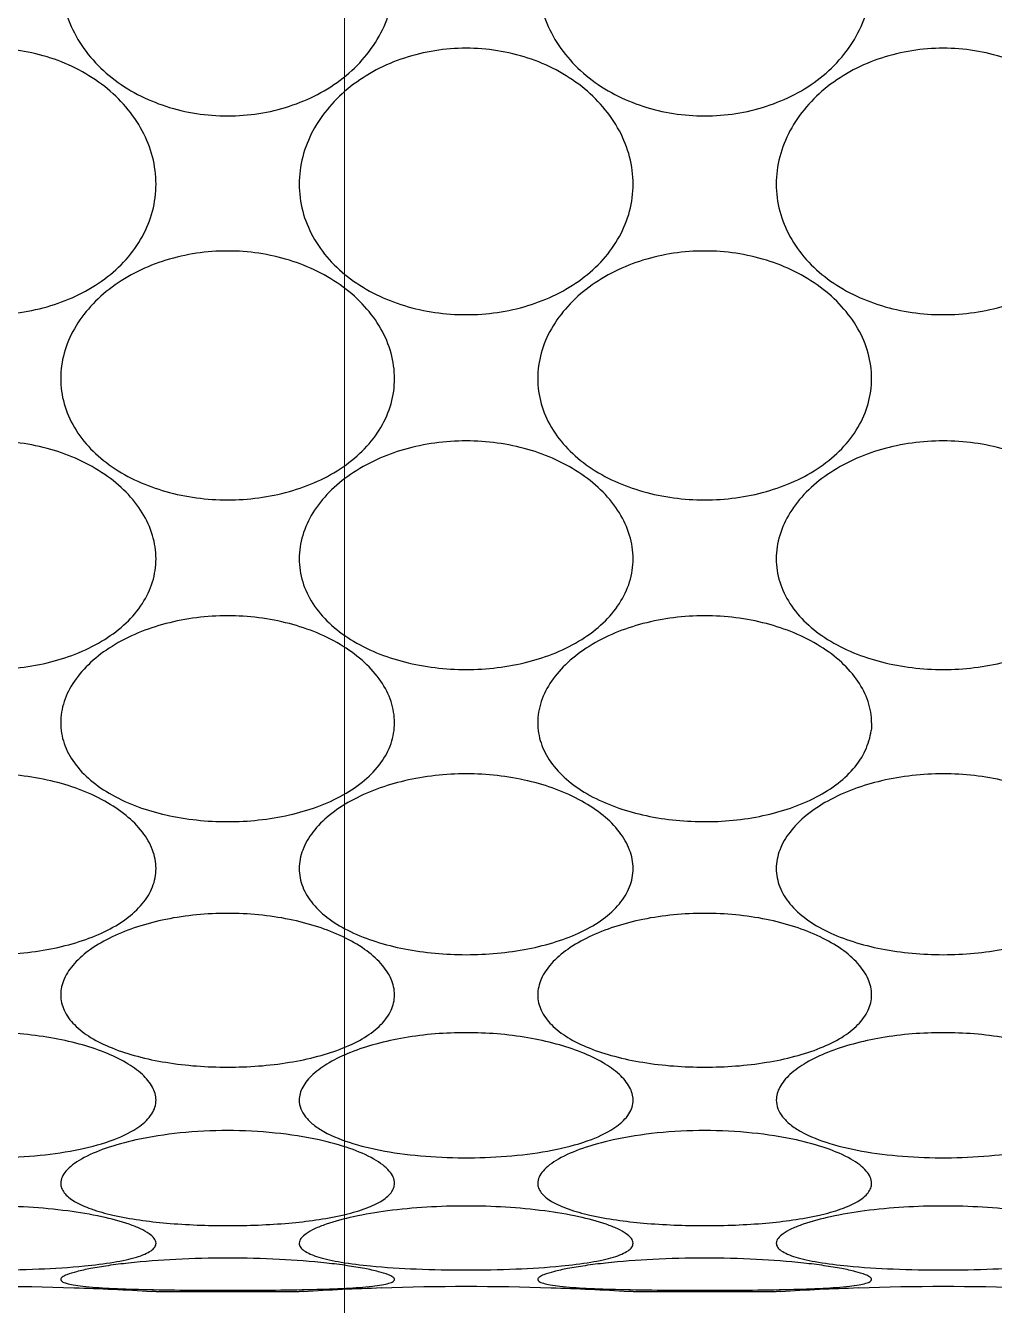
# Model space of a CAD drawing. Header units: inches. Extents: x 50354 to 53215, y -7830 to -6529.
# Drawn here: x 52290.7322 to 52290.9561, y -6789.8768 to -6789.5811 of the extents above; entities that cross this region are included whole.
import ezdxf

# ---------------------------------------------------------------- set-up
doc = ezdxf.new("R2010")
doc.units = ezdxf.units.IN
doc.header["$MEASUREMENT"] = 0
doc.linetypes.add('DASHED', pattern=[0.75, 0.5, -0.25])
for name, color, linetype in [('A-ST-02 HATCH', 7, 'Continuous'), ('BEAM', 6, 'DASHED'), ('XR_ID 1F_FUR$0$A-SANI-FIX', 134, 'Continuous')]:
    doc.layers.add(name, color=color, linetype=linetype)
doc.layers.add('FUNITURE', color=7, linetype='Continuous', lineweight=15, true_color=0x7d7673)

# ---------------------------------------------------------------- blocks, each defined once
blk = doc.blocks.new('XR_ID 1F_FUR$0$XR_1F FURN$0$A$C698E198A')
at = {"linetype": 'Continuous'}
for p, q in [((13, -31.6598), (12.9984, -31.635)), ((13, -31.6598), (13, -32.5002)), ((12.9984, -32.525), (13, -32.5002)), ((13, -34.4598), (12.9984, -34.435)), ((13, -34.4598), (13, -35.3002)), ((12.9984, -35.325), (13, -35.3002))]:
    blk.add_line(p, q, dxfattribs=at)
for centre, radius, start, end in [((28.273, -30.68), 15.3043, 178.13614, 181.8696), ((28.3254, -30.6782), 15.3568, 181.86982, 183.57203), ((28.3138, -33.4812), 15.3452, 176.42731, 178.13655), ((28.273, -33.48), 15.3043, 178.13614, 181.8696), ((28.3254, -33.4782), 15.3568, 181.86982, 183.57203), ((28.3138, -36.2812), 15.3452, 176.42731, 178.13655), ((28.273, -36.28), 15.3043, 178.13614, 181.8696), ((9.6608, -35.4894), 0.3704, 270.01125, 277.14132)]:
    blk.add_arc(centre, radius, start, end, dxfattribs=at)
for points, knots in [([(6.5, -31.6598), (6.4464, -31.6598), (6.3375, -31.6456), (6.1293, -31.5631), (5.9063, -31.3671), (5.7405, -31.0454), (5.6835, -30.68), (5.7405, -30.3146), (5.9063, -29.9929), (6.1293, -29.7969), (6.3375, -29.7144), (6.4464, -29.7002), (6.5, -29.7002)], [0, 0, 0, 0, 0.057826, 0.116908, 0.239465, 0.368128, 0.499999, 0.631869, 0.760534, 0.883092, 0.942174, 1, 1, 1, 1]), ([(6.5, -29.7002), (6.5532, -29.7002), (6.6605, -29.7141), (6.8119, -29.7754), (6.9471, -29.8727), (7.1013, -30.044), (7.232, -30.317), (7.2833, -30.68), (7.232, -31.043), (7.1013, -31.316), (6.9471, -31.4873), (6.8119, -31.5846), (6.6605, -31.6459), (6.5532, -31.6598), (6.5, -31.6598)], [0, 0, 0, 0, 0.05807, 0.116648, 0.176553, 0.238282, 0.366741, 0.499998, 0.633256, 0.761717, 0.823447, 0.883352, 0.94193, 1, 1, 1, 1]), ([(8.6987, -31.6598), (8.6525, -31.6598), (8.5573, -31.6451), (8.4235, -31.583), (8.3022, -31.4857), (8.1604, -31.3133), (8.039, -31.041), (7.9905, -30.68), (8.039, -30.319), (8.1604, -30.0467), (8.3022, -29.8743), (8.4235, -29.777), (8.5573, -29.7149), (8.6525, -29.7002), (8.6987, -29.7002)], [0, 0, 0, 0, 0.05273, 0.107892, 0.166442, 0.228535, 0.360979, 0.499998, 0.639018, 0.771464, 0.833558, 0.892108, 0.947271, 1, 1, 1, 1]), ([(8.6987, -29.7002), (8.7444, -29.7002), (8.8375, -29.7144), (8.9672, -29.7767), (9.0817, -29.8746), (9.2129, -30.0484), (9.3208, -30.3217), (9.3627, -30.68), (9.3208, -31.0383), (9.2129, -31.3116), (9.0817, -31.4854), (8.9672, -31.5833), (8.8375, -31.6456), (8.7444, -31.6598), (8.6987, -31.6598)], [0, 0, 0, 0, 0.053016, 0.107462, 0.164933, 0.226177, 0.358763, 0.499998, 0.641234, 0.773822, 0.835067, 0.892538, 0.946984, 1, 1, 1, 1]), ([(10.5172, -31.6598), (10.4803, -31.6598), (10.4024, -31.6442), (10.2954, -31.5808), (10.1987, -31.4831), (10.0836, -31.3083), (9.9869, -31.0366), (9.9481, -30.6806), (9.9867, -30.3244), (10.0832, -30.0525), (10.1983, -29.8774), (10.2951, -29.7795), (10.4023, -29.7159), (10.4803, -29.7002), (10.5172, -29.7002)], [0, 0, 0, 0, 0.045325, 0.094979, 0.15068, 0.212542, 0.35067, 0.499754, 0.648873, 0.787116, 0.849074, 0.904872, 0.954631, 1, 1, 1, 1]), ([(10.5172, -29.7002), (10.5535, -29.7002), (10.6291, -29.7152), (10.7311, -29.7792), (10.8193, -29.8775), (10.8926, -30.0042), (10.9503, -30.1535), (11.0066, -30.3793), (11.0331, -30.68), (11.0066, -30.9807), (10.9503, -31.2065), (10.8926, -31.3558), (10.8193, -31.4825), (10.7311, -31.5808), (10.6291, -31.6448), (10.5535, -31.6598), (10.5172, -31.6598)], [0, 0, 0, 0, 0.045372, 0.093927, 0.14827, 0.209219, 0.276238, 0.348113, 0.500002, 0.65189, 0.723765, 0.790784, 0.851732, 0.906073, 0.954628, 1, 1, 1, 1]), ([(11.8761, -31.6598), (11.8499, -31.6598), (11.7918, -31.6419), (11.7175, -31.5767), (11.6501, -31.4796), (11.5912, -31.354), (11.5429, -31.2055), (11.4943, -30.9798), (11.4708, -30.68), (11.4943, -30.3802), (11.5429, -30.1545), (11.5912, -30.006), (11.6501, -29.8804), (11.7175, -29.7833), (11.7918, -29.7181), (11.8499, -29.7002), (11.8761, -29.7002)], [0, 0, 0, 0, 0.034965, 0.077478, 0.129946, 0.191999, 0.262052, 0.338123, 0.499998, 0.661873, 0.737945, 0.808, 0.870054, 0.922523, 0.965035, 1, 1, 1, 1]), ([(12.0604, -29.845), (12.0904, -29.8985), (12.1388, -30.0257), (12.185, -30.2373), (12.2113, -30.4763), (12.2176, -30.7273), (12.2038, -30.9755), (12.1699, -31.2062), (12.1166, -31.4038), (12.0623, -31.5187), (12.0292, -31.5639)], [0, 0, 0, 0, 0.10395, 0.228487, 0.366625, 0.510839, 0.653655, 0.787569, 0.905128, 1, 1, 1, 1]), ([(12.6049, -31.5026), (12.5865, -31.45), (12.5556, -31.3304), (12.5101, -31.0565), (12.4889, -30.68), (12.5101, -30.3036), (12.5555, -30.0297), (12.5865, -29.9101), (12.6048, -29.8575)], [0, 0, 0, 0, 0.100368, 0.222072, 0.499986, 0.777907, 0.899621, 1, 1, 1, 1]), ([(12.8491, -30.1182), (12.8579, -30.2076), (12.8694, -30.3946), (12.8747, -30.6793), (12.8694, -30.9641), (12.858, -31.1512), (12.8492, -31.2406)], [0, 0, 0, 0, 0.239734, 0.499899, 0.760114, 1, 1, 1, 1]), ([(5.2876, -31.1002), (5.3437, -31.1002), (5.4566, -31.114), (5.6164, -31.175), (5.7597, -31.272), (5.9228, -31.4423), (6.0627, -31.715), (6.118, -32.08), (6.0627, -32.445), (5.9228, -32.7177), (5.7597, -32.888), (5.6164, -32.985), (5.4566, -33.046), (5.3437, -33.0598), (5.2876, -33.0598)], [0, 0, 0, 0, 0.059816, 0.11987, 0.180701, 0.242673, 0.369706, 0.500001, 0.630296, 0.757328, 0.819299, 0.880129, 0.940184, 1, 1, 1, 1]), ([(7.6412, -33.0598), (7.591, -33.0598), (7.4885, -33.0454), (7.3435, -32.9838), (7.2121, -32.8866), (7.0594, -32.7154), (6.9275, -32.4433), (6.8747, -32.08), (6.9275, -31.7167), (7.0594, -31.4446), (7.2121, -31.2734), (7.3435, -31.1762), (7.4885, -31.1146), (7.591, -31.1002), (7.6412, -31.1002)], [0, 0, 0, 0, 0.055502, 0.11278, 0.172484, 0.234728, 0.364992, 0.500001, 0.63501, 0.765272, 0.827515, 0.887219, 0.944497, 1, 1, 1, 1]), ([(7.6412, -31.1002), (7.6909, -31.1002), (7.7916, -31.1142), (7.9329, -31.176), (8.0585, -31.2735), (8.2021, -31.4461), (8.3221, -31.7193), (8.3688, -32.08), (8.3221, -32.4407), (8.2021, -32.7139), (8.0585, -32.8865), (7.9329, -32.984), (7.7916, -33.0458), (7.6909, -33.0598), (7.6412, -33.0598)], [0, 0, 0, 0, 0.055824, 0.112542, 0.171326, 0.232805, 0.363103, 0.500001, 0.6369, 0.767196, 0.828674, 0.887458, 0.944176, 1, 1, 1, 1]), ([(9.6609, -33.0598), (9.6191, -33.0598), (9.5322, -33.0448), (9.411, -32.982), (9.3014, -32.8845), (9.1721, -32.7108), (9.0625, -32.4387), (9.0187, -32.08), (9.0625, -31.7213), (9.1721, -31.4492), (9.3014, -31.2755), (9.411, -31.178), (9.5322, -31.1152), (9.6191, -31.1002), (9.6609, -31.1002)], [0, 0, 0, 0, 0.049365, 0.101995, 0.159209, 0.221173, 0.356257, 0.500001, 0.643746, 0.778828, 0.840791, 0.898004, 0.950635, 1, 1, 1, 1]), ([(9.6609, -31.1002), (9.7021, -31.1002), (9.7868, -31.1147), (9.9034, -31.1777), (10.0054, -31.2759), (10.1227, -31.4511), (10.2174, -31.7241), (10.2541, -32.08), (10.2174, -32.4359), (10.1227, -32.7089), (10.0054, -32.8841), (9.9034, -32.9823), (9.7868, -33.0453), (9.7021, -33.0598), (9.6609, -33.0598)], [0, 0, 0, 0, 0.049573, 0.101307, 0.157294, 0.218355, 0.353731, 0.500001, 0.646272, 0.781646, 0.842706, 0.898693, 0.950427, 1, 1, 1, 1]), ([(11.2583, -33.0598), (11.2266, -33.0598), (11.1584, -33.0433), (11.0669, -32.979), (10.9844, -32.8814), (10.913, -32.7554), (10.8548, -32.6064), (10.7967, -32.3809), (10.7685, -32.08), (10.7967, -31.779), (10.8548, -31.5536), (10.913, -31.4046), (10.9844, -31.2786), (11.0669, -31.181), (11.1584, -31.1167), (11.2266, -31.1002), (11.2583, -31.1002)], [0, 0, 0, 0, 0.040538, 0.086791, 0.140875, 0.202752, 0.271258, 0.3448, 0.500002, 0.655203, 0.728744, 0.797249, 0.859124, 0.913209, 0.959461, 1, 1, 1, 1]), ([(11.2583, -31.1002), (11.2893, -31.1002), (11.3554, -31.116), (11.4412, -31.1811), (11.5145, -31.2793), (11.5752, -31.4055), (11.6229, -31.5544), (11.6696, -31.7804), (11.6912, -32.08), (11.6696, -32.3796), (11.6229, -32.6056), (11.5752, -32.7545), (11.5145, -32.8807), (11.4412, -32.9789), (11.3554, -33.044), (11.2893, -33.0598), (11.2583, -33.0598)], [0, 0, 0, 0, 0.040443, 0.085413, 0.13809, 0.199102, 0.267542, 0.341798, 0.500002, 0.658205, 0.73246, 0.800899, 0.86191, 0.914587, 0.959557, 1, 1, 1, 1]), ([(12.1097, -31.542), (12.1231, -31.4812), (12.1529, -31.3715), (12.2049, -31.2467), (12.2533, -31.1713), (12.2885, -31.132), (12.325, -31.1067), (12.3516, -31.1002), (12.3637, -31.1002)], [0, 0, 0, 0, 0.349516, 0.637392, 0.753955, 0.851433, 0.931632, 1, 1, 1, 1]), ([(12.3637, -31.1002), (12.3734, -31.1002), (12.3937, -31.1041), (12.4219, -31.1209), (12.4481, -31.1475), (12.4831, -31.199), (12.5199, -31.2862), (12.5407, -31.3631), (12.5505, -31.4061)], [0, 0, 0, 0, 0.076266, 0.159626, 0.256338, 0.369832, 0.650724, 1, 1, 1, 1]), ([(12.9013, -33.024), (12.8936, -33.0053), (12.8801, -32.959), (12.8627, -32.8781), (12.8462, -32.7763), (12.8256, -32.6097), (12.808, -32.3757), (12.8007, -32.08), (12.808, -31.7843), (12.8256, -31.5503), (12.8462, -31.3837), (12.8627, -31.2819), (12.8801, -31.201), (12.8936, -31.1547), (12.9013, -31.136)], [0, 0, 0, 0, 0.031746, 0.075753, 0.130448, 0.194012, 0.34024, 0.500003, 0.659766, 0.805992, 0.869554, 0.924248, 0.968254, 1, 1, 1, 1]), ([(12.9013, -31.136), (12.9051, -31.1267), (12.9107, -31.1131), (12.9234, -31.1002), (12.9288, -31.1002)], [0, 0, 0, 0, 0.65274, 1, 1, 1, 1]), ([(12.9288, -31.1002), (12.9336, -31.1002), (12.9409, -31.1078), (12.9466, -31.1199), (12.9541, -31.1417), (12.9615, -31.1786), (12.9658, -31.2108), (12.9679, -31.2293)], [0, 0, 0, 0, 0.10394, 0.188277, 0.298492, 0.598106, 1, 1, 1, 1]), ([(12.8492, -31.2406), (12.8436, -31.2979), (12.8338, -31.3794), (12.8146, -31.4808), (12.7991, -31.542), (12.7819, -31.5914), (12.7629, -31.6282), (12.7419, -31.6529), (12.7238, -31.6598), (12.7159, -31.6598)], [0, 0, 0, 0, 0.377864, 0.538515, 0.677008, 0.791463, 0.881221, 0.94811, 1, 1, 1, 1]), ([(12.9679, -31.2293), (12.9738, -31.2807), (12.9814, -31.3983), (12.9853, -31.516), (12.9869, -31.582)], [0, 0, 0, 0, 0.43969, 1, 1, 1, 1]), ([(12.5505, -31.4061), (12.5741, -31.5095), (12.6038, -31.7343), (12.6176, -32.0803), (12.6038, -32.4262), (12.574, -32.651), (12.5504, -32.7543)], [0, 0, 0, 0, 0.23461, 0.500046, 0.765459, 1, 1, 1, 1]), ([(12.1098, -32.6182), (12.091, -32.5329), (12.0638, -32.3539), (12.0504, -32.0801), (12.0638, -31.8063), (12.0909, -31.6273), (12.1097, -31.542)], [0, 0, 0, 0, 0.241927, 0.499987, 0.758053, 1, 1, 1, 1]), ([(12.7159, -31.6598), (12.7061, -31.6598), (12.6829, -31.6491), (12.6557, -31.6157), (12.6284, -31.5655), (12.6128, -31.5253), (12.6049, -31.5026)], [0, 0, 0, 0, 0.147642, 0.355049, 0.63916, 1, 1, 1, 1]), ([(12.0292, -31.5639), (12.0092, -31.5914), (11.975, -31.6282), (11.9182, -31.6554), (11.8898, -31.6598), (11.8761, -31.6598)], [0, 0, 0, 0, 0.546591, 0.779569, 1, 1, 1, 1]), ([(12.9869, -31.582), (12.991, -31.7482), (12.9929, -32.0807), (12.991, -32.4131), (12.9869, -32.5792)], [0, 0, 0, 0, 0.500087, 1, 1, 1, 1]), ([(6.5, -34.4598), (6.4464, -34.4598), (6.3375, -34.4456), (6.1293, -34.3631), (5.9063, -34.1671), (5.7405, -33.8454), (5.6835, -33.48), (5.7405, -33.1146), (5.9063, -32.7929), (6.1293, -32.5969), (6.3375, -32.5144), (6.4464, -32.5002), (6.5, -32.5002)], [0, 0, 0, 0, 0.057826, 0.116908, 0.239465, 0.368128, 0.499999, 0.631869, 0.760534, 0.883092, 0.942174, 1, 1, 1, 1]), ([(6.5, -32.5002), (6.5532, -32.5002), (6.6605, -32.5141), (6.8119, -32.5754), (6.9471, -32.6727), (7.1013, -32.844), (7.232, -33.117), (7.2833, -33.48), (7.232, -33.843), (7.1013, -34.116), (6.9471, -34.2873), (6.8119, -34.3846), (6.6605, -34.4459), (6.5532, -34.4598), (6.5, -34.4598)], [0, 0, 0, 0, 0.05807, 0.116648, 0.176553, 0.238282, 0.366741, 0.499998, 0.633256, 0.761717, 0.823447, 0.883352, 0.94193, 1, 1, 1, 1]), ([(8.6987, -34.4598), (8.6525, -34.4598), (8.5573, -34.4451), (8.4235, -34.383), (8.3022, -34.2857), (8.1604, -34.1133), (8.039, -33.841), (7.9905, -33.48), (8.039, -33.119), (8.1604, -32.8467), (8.3022, -32.6743), (8.4235, -32.577), (8.5573, -32.5149), (8.6525, -32.5002), (8.6987, -32.5002)], [0, 0, 0, 0, 0.05273, 0.107892, 0.166442, 0.228535, 0.360979, 0.499998, 0.639018, 0.771464, 0.833558, 0.892108, 0.947271, 1, 1, 1, 1]), ([(8.6987, -32.5002), (8.7444, -32.5002), (8.8375, -32.5144), (8.9672, -32.5767), (9.0817, -32.6746), (9.2129, -32.8484), (9.3208, -33.1217), (9.3627, -33.48), (9.3208, -33.8383), (9.2129, -34.1116), (9.0817, -34.2854), (8.9672, -34.3833), (8.8375, -34.4456), (8.7444, -34.4598), (8.6987, -34.4598)], [0, 0, 0, 0, 0.053016, 0.107462, 0.164933, 0.226177, 0.358763, 0.499998, 0.641234, 0.773822, 0.835067, 0.892538, 0.946984, 1, 1, 1, 1]), ([(10.5172, -34.4598), (10.4803, -34.4598), (10.4024, -34.4442), (10.2954, -34.3808), (10.1987, -34.2831), (10.0836, -34.1083), (9.9869, -33.8366), (9.9481, -33.4806), (9.9867, -33.1244), (10.0832, -32.8525), (10.1983, -32.6774), (10.2951, -32.5795), (10.4023, -32.5159), (10.4803, -32.5002), (10.5172, -32.5002)], [0, 0, 0, 0, 0.045325, 0.094979, 0.15068, 0.212542, 0.35067, 0.499754, 0.648873, 0.787116, 0.849074, 0.904872, 0.954631, 1, 1, 1, 1]), ([(10.5172, -32.5002), (10.5535, -32.5002), (10.6291, -32.5152), (10.7311, -32.5792), (10.8193, -32.6775), (10.8926, -32.8042), (10.9503, -32.9535), (11.0066, -33.1793), (11.0331, -33.48), (11.0066, -33.7807), (10.9503, -34.0065), (10.8926, -34.1558), (10.8193, -34.2825), (10.7311, -34.3808), (10.6291, -34.4448), (10.5535, -34.4598), (10.5172, -34.4598)], [0, 0, 0, 0, 0.045372, 0.093927, 0.14827, 0.209219, 0.276238, 0.348113, 0.500002, 0.65189, 0.723765, 0.790784, 0.851732, 0.906073, 0.954628, 1, 1, 1, 1]), ([(11.8761, -34.4598), (11.8499, -34.4598), (11.7918, -34.4419), (11.7175, -34.3767), (11.6501, -34.2796), (11.5912, -34.154), (11.5429, -34.0055), (11.4943, -33.7798), (11.4708, -33.48), (11.4943, -33.1802), (11.5429, -32.9545), (11.5912, -32.806), (11.6501, -32.6804), (11.7175, -32.5833), (11.7918, -32.5181), (11.8499, -32.5002), (11.8761, -32.5002)], [0, 0, 0, 0, 0.034965, 0.077478, 0.129946, 0.191999, 0.262052, 0.338123, 0.499998, 0.661873, 0.737945, 0.808, 0.870054, 0.922523, 0.965035, 1, 1, 1, 1]), ([(11.8761, -32.5002), (11.8931, -32.5002), (11.929, -32.5072), (11.9783, -32.5373), (12.0232, -32.5845), (12.0483, -32.6234), (12.0604, -32.645)], [0, 0, 0, 0, 0.208603, 0.43564, 0.69689, 1, 1, 1, 1]), ([(12.6048, -32.6575), (12.6128, -32.6347), (12.6284, -32.5945), (12.6557, -32.5443), (12.6829, -32.5109), (12.7061, -32.5002), (12.7159, -32.5002)], [0, 0, 0, 0, 0.360851, 0.644967, 0.852372, 1, 1, 1, 1]), ([(12.7159, -32.5002), (12.7238, -32.5002), (12.7419, -32.5071), (12.7628, -32.5317), (12.7818, -32.5684), (12.799, -32.6177), (12.8145, -32.6786), (12.8337, -32.7797), (12.8435, -32.8611), (12.8491, -32.9182)], [0, 0, 0, 0, 0.051938, 0.118849, 0.208602, 0.323036, 0.461504, 0.622134, 1, 1, 1, 1]), ([(12.9869, -32.5792), (12.9853, -32.6449), (12.9814, -32.7622), (12.9737, -32.8793), (12.9679, -32.9306)], [0, 0, 0, 0, 0.560169, 1, 1, 1, 1]), ([(12.0604, -32.645), (12.0904, -32.6985), (12.1388, -32.8257), (12.185, -33.0373), (12.2113, -33.2763), (12.2176, -33.5273), (12.2038, -33.7755), (12.1699, -34.0062), (12.1166, -34.2038), (12.0623, -34.3187), (12.0292, -34.3639)], [0, 0, 0, 0, 0.10395, 0.228487, 0.366625, 0.510839, 0.653655, 0.787569, 0.905128, 1, 1, 1, 1]), ([(12.3637, -33.0598), (12.3516, -33.0598), (12.325, -33.0533), (12.2885, -33.028), (12.2533, -32.9888), (12.2049, -32.9133), (12.1529, -32.7887), (12.1232, -32.679), (12.1098, -32.6182)], [0, 0, 0, 0, 0.068375, 0.148578, 0.246055, 0.362615, 0.650483, 1, 1, 1, 1]), ([(12.6049, -34.3026), (12.5865, -34.25), (12.5556, -34.1304), (12.5101, -33.8565), (12.4889, -33.48), (12.5101, -33.1036), (12.5555, -32.8297), (12.5865, -32.7101), (12.6048, -32.6575)], [0, 0, 0, 0, 0.100368, 0.222072, 0.499986, 0.777907, 0.899621, 1, 1, 1, 1]), ([(12.5504, -32.7543), (12.5406, -32.7973), (12.5198, -32.8741), (12.4831, -32.9612), (12.4481, -33.0126), (12.4219, -33.0392), (12.3937, -33.0559), (12.3734, -33.0598), (12.3637, -33.0598)], [0, 0, 0, 0, 0.349245, 0.630114, 0.743606, 0.840326, 0.923707, 1, 1, 1, 1]), ([(12.8491, -32.9182), (12.8579, -33.0076), (12.8694, -33.1946), (12.8747, -33.4793), (12.8694, -33.7641), (12.858, -33.9512), (12.8492, -34.0406)], [0, 0, 0, 0, 0.239734, 0.499899, 0.760114, 1, 1, 1, 1]), ([(12.9679, -32.9306), (12.9659, -32.9491), (12.9615, -32.9813), (12.9542, -33.0182), (12.9466, -33.0401), (12.9409, -33.0522), (12.9336, -33.0598), (12.9288, -33.0598)], [0, 0, 0, 0, 0.401908, 0.701539, 0.811757, 0.896092, 1, 1, 1, 1]), ([(12.9288, -33.0598), (12.9234, -33.0598), (12.9107, -33.0469), (12.9051, -33.0333), (12.9013, -33.024)], [0, 0, 0, 0, 0.347255, 1, 1, 1, 1]), ([(5.2876, -33.9002), (5.3437, -33.9002), (5.4566, -33.914), (5.6164, -33.975), (5.7597, -34.072), (5.9228, -34.2423), (6.0627, -34.515), (6.118, -34.88), (6.0627, -35.245), (5.9228, -35.5177), (5.7597, -35.688), (5.6164, -35.785), (5.4566, -35.846), (5.3437, -35.8598), (5.2876, -35.8598)], [0, 0, 0, 0, 0.059816, 0.11987, 0.180701, 0.242673, 0.369706, 0.500001, 0.630296, 0.757328, 0.819299, 0.880129, 0.940184, 1, 1, 1, 1]), ([(7.6412, -35.8598), (7.591, -35.8598), (7.4885, -35.8454), (7.3435, -35.7838), (7.2121, -35.6866), (7.0594, -35.5154), (6.9275, -35.2433), (6.8747, -34.88), (6.9275, -34.5167), (7.0594, -34.2446), (7.2121, -34.0734), (7.3435, -33.9762), (7.4885, -33.9146), (7.591, -33.9002), (7.6412, -33.9002)], [0, 0, 0, 0, 0.055502, 0.11278, 0.172484, 0.234728, 0.364992, 0.500001, 0.63501, 0.765272, 0.827515, 0.887219, 0.944497, 1, 1, 1, 1]), ([(7.6412, -33.9002), (7.6909, -33.9002), (7.7916, -33.9142), (7.9329, -33.976), (8.0585, -34.0735), (8.2021, -34.2461), (8.3221, -34.5193), (8.3688, -34.88), (8.3221, -35.2407), (8.2021, -35.5139), (8.0585, -35.6865), (7.9329, -35.784), (7.7916, -35.8458), (7.6909, -35.8598), (7.6412, -35.8598)], [0, 0, 0, 0, 0.055824, 0.112542, 0.171326, 0.232805, 0.363103, 0.500001, 0.6369, 0.767196, 0.828674, 0.887458, 0.944176, 1, 1, 1, 1]), ([(9.6609, -35.8598), (9.6191, -35.8598), (9.5322, -35.8448), (9.411, -35.782), (9.3014, -35.6845), (9.1721, -35.5108), (9.0625, -35.2387), (9.0187, -34.88), (9.0625, -34.5213), (9.1721, -34.2492), (9.3014, -34.0755), (9.411, -33.978), (9.5322, -33.9152), (9.6191, -33.9002), (9.6609, -33.9002)], [0, 0, 0, 0, 0.049365, 0.101995, 0.159209, 0.221173, 0.356257, 0.500001, 0.643746, 0.778828, 0.840791, 0.898004, 0.950635, 1, 1, 1, 1]), ([(9.6609, -33.9002), (9.7011, -33.9002), (9.7838, -33.914), (9.8979, -33.9741), (9.9984, -34.0681), (10.115, -34.2362), (10.2113, -34.4999), (10.2532, -34.8461), (10.2248, -35.196), (10.1401, -35.4681), (10.0327, -35.6484), (9.9381, -35.7536), (9.8289, -35.8274), (9.7472, -35.8519), (9.7069, -35.8569)], [0, 0, 0, 0, 0.049311, 0.100666, 0.156085, 0.216421, 0.350199, 0.495258, 0.641327, 0.777988, 0.840198, 0.897464, 0.950188, 1, 1, 1, 1]), ([(11.2583, -35.8598), (11.2266, -35.8598), (11.1584, -35.8433), (11.0669, -35.779), (10.9844, -35.6814), (10.913, -35.5554), (10.8548, -35.4064), (10.7967, -35.1809), (10.7685, -34.88), (10.7967, -34.579), (10.8548, -34.3536), (10.913, -34.2046), (10.9844, -34.0786), (11.0669, -33.981), (11.1584, -33.9167), (11.2266, -33.9002), (11.2583, -33.9002)], [0, 0, 0, 0, 0.040538, 0.086791, 0.140875, 0.202752, 0.271258, 0.3448, 0.500002, 0.655203, 0.728744, 0.797249, 0.859124, 0.913209, 0.959461, 1, 1, 1, 1]), ([(11.2583, -33.9002), (11.2893, -33.9002), (11.3554, -33.916), (11.4412, -33.9811), (11.5145, -34.0793), (11.5752, -34.2055), (11.6229, -34.3544), (11.6696, -34.5804), (11.6912, -34.88), (11.6696, -35.1796), (11.6229, -35.4056), (11.5752, -35.5545), (11.5145, -35.6807), (11.4412, -35.7789), (11.3554, -35.844), (11.2893, -35.8598), (11.2583, -35.8598)], [0, 0, 0, 0, 0.040443, 0.085413, 0.13809, 0.199102, 0.267542, 0.341798, 0.500002, 0.658205, 0.73246, 0.800899, 0.86191, 0.914587, 0.959557, 1, 1, 1, 1]), ([(12.1097, -34.342), (12.1231, -34.2812), (12.1529, -34.1715), (12.2049, -34.0467), (12.2533, -33.9713), (12.2885, -33.932), (12.325, -33.9067), (12.3516, -33.9002), (12.3637, -33.9002)], [0, 0, 0, 0, 0.349516, 0.637392, 0.753955, 0.851433, 0.931632, 1, 1, 1, 1]), ([(12.3637, -33.9002), (12.3734, -33.9002), (12.3937, -33.9041), (12.4219, -33.9209), (12.4481, -33.9475), (12.4831, -33.999), (12.5199, -34.0862), (12.5407, -34.1631), (12.5505, -34.2061)], [0, 0, 0, 0, 0.076266, 0.159626, 0.256338, 0.369832, 0.650724, 1, 1, 1, 1]), ([(12.9013, -35.824), (12.8936, -35.8053), (12.8801, -35.759), (12.8627, -35.6781), (12.8462, -35.5763), (12.8256, -35.4097), (12.808, -35.1757), (12.8007, -34.88), (12.808, -34.5843), (12.8256, -34.3503), (12.8462, -34.1837), (12.8627, -34.0819), (12.8801, -34.001), (12.8936, -33.9547), (12.9013, -33.936)], [0, 0, 0, 0, 0.031746, 0.075753, 0.130448, 0.194012, 0.34024, 0.500003, 0.659766, 0.805992, 0.869554, 0.924248, 0.968254, 1, 1, 1, 1]), ([(12.9013, -33.936), (12.9051, -33.9267), (12.9107, -33.9131), (12.9234, -33.9002), (12.9288, -33.9002)], [0, 0, 0, 0, 0.65274, 1, 1, 1, 1]), ([(12.9288, -33.9002), (12.9336, -33.9002), (12.9409, -33.9078), (12.9466, -33.9199), (12.9541, -33.9417), (12.9615, -33.9786), (12.9658, -34.0108), (12.9679, -34.0293)], [0, 0, 0, 0, 0.10394, 0.188277, 0.298492, 0.598106, 1, 1, 1, 1]), ([(12.8492, -34.0406), (12.8436, -34.0979), (12.8338, -34.1794), (12.8146, -34.2808), (12.7991, -34.342), (12.7819, -34.3914), (12.7629, -34.4282), (12.7419, -34.4529), (12.7238, -34.4598), (12.7159, -34.4598)], [0, 0, 0, 0, 0.377864, 0.538515, 0.677008, 0.791463, 0.881221, 0.94811, 1, 1, 1, 1]), ([(12.9679, -34.0293), (12.9738, -34.0807), (12.9814, -34.1983), (12.9853, -34.316), (12.9869, -34.382)], [0, 0, 0, 0, 0.43969, 1, 1, 1, 1]), ([(12.5505, -34.2061), (12.5741, -34.3095), (12.6038, -34.5343), (12.6176, -34.8803), (12.6038, -35.2262), (12.574, -35.451), (12.5504, -35.5543)], [0, 0, 0, 0, 0.23461, 0.500046, 0.765459, 1, 1, 1, 1]), ([(12.7159, -34.4598), (12.7061, -34.4598), (12.6829, -34.4491), (12.6557, -34.4157), (12.6284, -34.3655), (12.6128, -34.3253), (12.6049, -34.3026)], [0, 0, 0, 0, 0.147642, 0.355049, 0.63916, 1, 1, 1, 1]), ([(12.0292, -34.3639), (12.0092, -34.3914), (11.975, -34.4282), (11.9182, -34.4554), (11.8898, -34.4598), (11.8761, -34.4598)], [0, 0, 0, 0, 0.546591, 0.779569, 1, 1, 1, 1]), ([(12.1098, -35.4182), (12.091, -35.3329), (12.0638, -35.1539), (12.0504, -34.8801), (12.0638, -34.6063), (12.0909, -34.4273), (12.1097, -34.342)], [0, 0, 0, 0, 0.241927, 0.499987, 0.758053, 1, 1, 1, 1]), ([(12.9869, -34.382), (12.991, -34.5482), (12.9929, -34.8807), (12.991, -35.2131), (12.9869, -35.3792)], [0, 0, 0, 0, 0.500087, 1, 1, 1, 1]), ([(6.5, -37.2598), (6.4464, -37.2598), (6.3375, -37.2456), (6.1293, -37.1631), (5.9063, -36.9671), (5.7405, -36.6454), (5.6835, -36.28), (5.7405, -35.9146), (5.9063, -35.5929), (6.1293, -35.3969), (6.3375, -35.3144), (6.4464, -35.3002), (6.5, -35.3002)], [0, 0, 0, 0, 0.057826, 0.116908, 0.239465, 0.368128, 0.499999, 0.631869, 0.760534, 0.883092, 0.942174, 1, 1, 1, 1]), ([(6.5, -35.3002), (6.5532, -35.3002), (6.6605, -35.3141), (6.8119, -35.3754), (6.9471, -35.4727), (7.1013, -35.644), (7.232, -35.917), (7.2833, -36.28), (7.232, -36.643), (7.1013, -36.916), (6.9471, -37.0873), (6.8119, -37.1846), (6.6605, -37.2459), (6.5532, -37.2598), (6.5, -37.2598)], [0, 0, 0, 0, 0.05807, 0.116648, 0.176553, 0.238282, 0.366741, 0.499998, 0.633256, 0.761717, 0.823447, 0.883352, 0.94193, 1, 1, 1, 1]), ([(8.6987, -37.2598), (8.6525, -37.2598), (8.5573, -37.2451), (8.4235, -37.183), (8.3022, -37.0857), (8.1604, -36.9133), (8.039, -36.641), (7.9905, -36.28), (8.039, -35.919), (8.1604, -35.6467), (8.3022, -35.4743), (8.4235, -35.377), (8.5573, -35.3149), (8.6525, -35.3002), (8.6987, -35.3002)], [0, 0, 0, 0, 0.05273, 0.107892, 0.166442, 0.228535, 0.360979, 0.499998, 0.639018, 0.771464, 0.833558, 0.892108, 0.947271, 1, 1, 1, 1]), ([(8.6987, -35.3002), (8.7444, -35.3002), (8.8375, -35.3144), (8.9672, -35.3767), (9.0817, -35.4746), (9.2129, -35.6484), (9.3208, -35.9217), (9.3627, -36.28), (9.3208, -36.6383), (9.2129, -36.9116), (9.0817, -37.0854), (8.9672, -37.1833), (8.8375, -37.2456), (8.7444, -37.2598), (8.6987, -37.2598)], [0, 0, 0, 0, 0.053016, 0.107462, 0.164933, 0.226177, 0.358763, 0.499998, 0.641234, 0.773822, 0.835067, 0.892538, 0.946984, 1, 1, 1, 1]), ([(10.5172, -37.2598), (10.4803, -37.2598), (10.4024, -37.2442), (10.2954, -37.1808), (10.1987, -37.0831), (10.0836, -36.9083), (9.9869, -36.6366), (9.9481, -36.2806), (9.9867, -35.9244), (10.0832, -35.6525), (10.1983, -35.4774), (10.2951, -35.3795), (10.4023, -35.3159), (10.4803, -35.3002), (10.5172, -35.3002)], [0, 0, 0, 0, 0.045325, 0.094979, 0.15068, 0.212542, 0.35067, 0.499754, 0.648873, 0.787116, 0.849074, 0.904872, 0.954631, 1, 1, 1, 1]), ([(10.5172, -35.3002), (10.5535, -35.3002), (10.6291, -35.3152), (10.7311, -35.3792), (10.8193, -35.4775), (10.8926, -35.6042), (10.9503, -35.7535), (11.0066, -35.9793), (11.0331, -36.28), (11.0066, -36.5807), (10.9503, -36.8065), (10.8926, -36.9558), (10.8193, -37.0825), (10.7311, -37.1808), (10.6291, -37.2448), (10.5535, -37.2598), (10.5172, -37.2598)], [0, 0, 0, 0, 0.045372, 0.093927, 0.14827, 0.209219, 0.276238, 0.348113, 0.500002, 0.65189, 0.723765, 0.790784, 0.851732, 0.906073, 0.954628, 1, 1, 1, 1]), ([(11.8761, -37.2598), (11.8499, -37.2598), (11.7918, -37.2419), (11.7175, -37.1767), (11.6501, -37.0796), (11.5912, -36.954), (11.5429, -36.8055), (11.4943, -36.5798), (11.4708, -36.28), (11.4943, -35.9802), (11.5429, -35.7545), (11.5912, -35.606), (11.6501, -35.4804), (11.7175, -35.3833), (11.7918, -35.3181), (11.8499, -35.3002), (11.8761, -35.3002)], [0, 0, 0, 0, 0.034965, 0.077478, 0.129946, 0.191999, 0.262052, 0.338123, 0.499998, 0.661873, 0.737945, 0.808, 0.870054, 0.922523, 0.965035, 1, 1, 1, 1]), ([(11.8761, -35.3002), (11.8931, -35.3002), (11.929, -35.3072), (11.9783, -35.3373), (12.0232, -35.3845), (12.0483, -35.4234), (12.0604, -35.445)], [0, 0, 0, 0, 0.208603, 0.43564, 0.69689, 1, 1, 1, 1]), ([(12.6048, -35.4575), (12.6128, -35.4347), (12.6284, -35.3945), (12.6557, -35.3443), (12.6829, -35.3109), (12.7061, -35.3002), (12.7159, -35.3002)], [0, 0, 0, 0, 0.360851, 0.644967, 0.852372, 1, 1, 1, 1]), ([(12.7159, -35.3002), (12.7238, -35.3002), (12.7419, -35.3071), (12.7628, -35.3317), (12.7818, -35.3684), (12.799, -35.4177), (12.8145, -35.4786), (12.8337, -35.5797), (12.8435, -35.6611), (12.8491, -35.7182)], [0, 0, 0, 0, 0.051938, 0.118849, 0.208602, 0.323036, 0.461504, 0.622134, 1, 1, 1, 1]), ([(12.0604, -35.445), (12.0904, -35.4985), (12.1388, -35.6257), (12.185, -35.8373), (12.2113, -36.0763), (12.2176, -36.3273), (12.2038, -36.5755), (12.1699, -36.8062), (12.1166, -37.0038), (12.0623, -37.1187), (12.0292, -37.1639)], [0, 0, 0, 0, 0.10395, 0.228487, 0.366625, 0.510839, 0.653655, 0.787569, 0.905128, 1, 1, 1, 1]), ([(12.3637, -35.8598), (12.3516, -35.8598), (12.325, -35.8533), (12.2885, -35.828), (12.2533, -35.7888), (12.2049, -35.7133), (12.1529, -35.5887), (12.1232, -35.479), (12.1098, -35.4182)], [0, 0, 0, 0, 0.068375, 0.148578, 0.246055, 0.362615, 0.650483, 1, 1, 1, 1]), ([(12.9869, -35.3792), (12.9853, -35.4449), (12.9814, -35.5622), (12.9737, -35.6793), (12.9679, -35.7306)], [0, 0, 0, 0, 0.560169, 1, 1, 1, 1]), ([(12.6049, -37.1026), (12.5865, -37.05), (12.5556, -36.9304), (12.5101, -36.6565), (12.4889, -36.28), (12.5101, -35.9036), (12.5555, -35.6297), (12.5865, -35.5101), (12.6048, -35.4575)], [0, 0, 0, 0, 0.100368, 0.222072, 0.499986, 0.777907, 0.899621, 1, 1, 1, 1]), ([(12.5504, -35.5543), (12.5406, -35.5973), (12.5198, -35.6741), (12.4831, -35.7612), (12.4481, -35.8126), (12.4219, -35.8392), (12.3937, -35.8559), (12.3734, -35.8598), (12.3637, -35.8598)], [0, 0, 0, 0, 0.349245, 0.630114, 0.743606, 0.840326, 0.923707, 1, 1, 1, 1]), ([(12.8491, -35.7182), (12.8579, -35.8076), (12.8694, -35.9946), (12.8747, -36.2793), (12.8694, -36.5641), (12.858, -36.7512), (12.8492, -36.8406)], [0, 0, 0, 0, 0.239734, 0.499899, 0.760114, 1, 1, 1, 1]), ([(12.9679, -35.7306), (12.9659, -35.7491), (12.9615, -35.7813), (12.9542, -35.8182), (12.9466, -35.8401), (12.9409, -35.8522), (12.9336, -35.8598), (12.9288, -35.8598)], [0, 0, 0, 0, 0.401908, 0.701539, 0.811757, 0.896092, 1, 1, 1, 1]), ([(12.9288, -35.8598), (12.9234, -35.8598), (12.9107, -35.8469), (12.9051, -35.8333), (12.9013, -35.824)], [0, 0, 0, 0, 0.347255, 1, 1, 1, 1])]:
    blk.add_open_spline(points, degree=3, knots=knots, dxfattribs=at)

msp = doc.modelspace()

# ---------------------------------------------------------------- hatches: boundary and pattern name
at = {"layer": 'A-ST-02 HATCH', "ltscale": 5, "true_color": 0x636466, "transparency": 33554687}
h = msp.add_hatch(dxfattribs=at)
h.set_pattern_fill('ANSI32', color=251, scale=8, angle=45)
h.paths.add_polyline_path([(52289.51591, -6784.01013), (52289.51591, -6819.59013), (52308.26591, -6819.59013), (52308.26591, -6830.09013), (52367.09591, -6830.09013), (52367.09591, -6784.05013)])
h.paths.add_polyline_path([(52532.13591, -6783.97013), (52532.13591, -6822.55013), (52503.55591, -6822.55013), (52503.55591, -6830.05013), (52454.55591, -6830.05013), (52454.55591, -6783.97013)])

# ---------------------------------------------------------------- linework, layer by layer
at = {"layer": 'BEAM', "color": 240, "lineweight": 53, "ltscale": 5, "true_color": 0xed1f24}
msp.add_lwpolyline([(52449.05591, -6783.05013), (52449.05591, -6826.55013), (52290.80591, -6826.55013), (52290.80591, -6783.05013)], close=True, dxfattribs=at)
at = {"layer": 'FUNITURE', "ltscale": 5}
msp.add_lwpolyline([(52290.80591, -6783.05013), (52367.09591, -6783.05013), (52367.09591, -6826.55013), (52290.80591, -6826.55013)], close=True, dxfattribs=at)

# ---------------------------------------------------------------- block references
at = {"layer": 'XR_ID 1F_FUR$0$A-SANI-FIX', "lineweight": 30, "xscale": -0.0393700787, "yscale": 0.0393700787, "zscale": 0.0393700787, "rotation": 90}
msp.add_blockref('XR_ID 1F_FUR$0$XR_1F FURN$0$A$C698E198A', (52289.51591, -6789.36182), dxfattribs=at)

doc.saveas('drawing.dxf')
